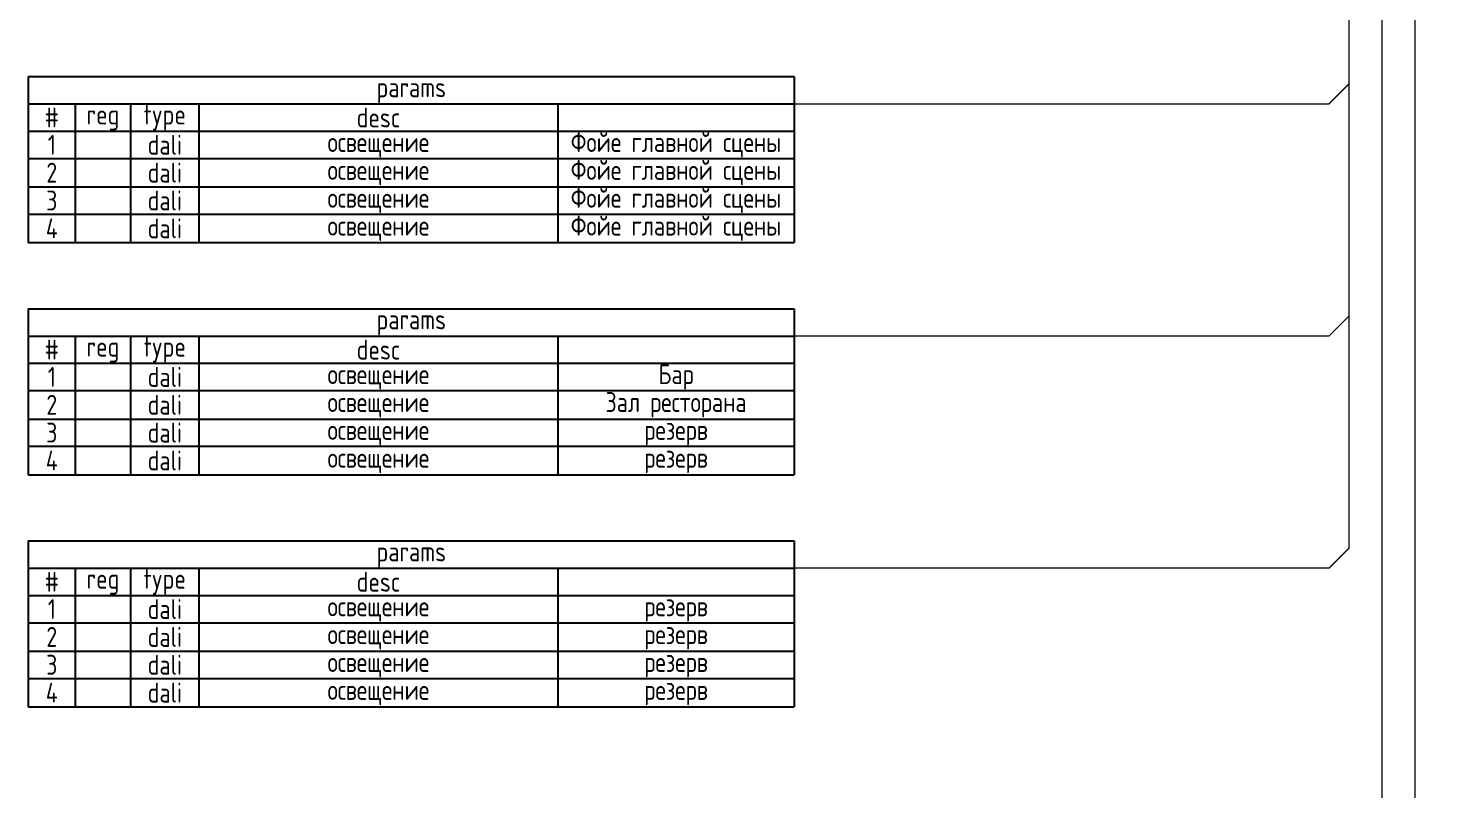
# Model space of a CAD drawing. Header units: inches. Extents: x -443 to 158, y -551 to 426.
# Drawn here: x -357.3 to -144, y -148.5 to -33.4 of the extents above; entities that cross this region are included whole.
import ezdxf

# ---------------------------------------------------------------- set-up
doc = ezdxf.new("R2010")
doc.units = ezdxf.units.IN
doc.header["$MEASUREMENT"] = 0
doc.styles.add('-ISOCPEUR-', font='ISOCPEUR.TTF', dxfattribs={"width": 0.8, "height": 2.5})

# ---------------------------------------------------------------- blocks, each defined once
blk = doc.blocks.new('*T41')
at = {"color": 0, "linetype": 'ByBlock', "lineweight": -2, "transparency": 16777216}
for p, q in [((0, 0), (115.72, 0)), ((0, 0), (0, -25.08)), ((115.72, 0), (115.72, -25.08)), ((0, -4.12), (115.72, -4.12)), ((7.11, -4.12), (7.11, -25.08)), ((15.47, -4.12), (15.47, -25.08)), ((25.79, -4.12), (25.79, -25.08)), ((80, -4.12), (80, -25.08)), ((0, -8.24), (115.72, -8.24)), ((0, -12.36), (115.72, -12.36)), ((0, -16.66), (115.72, -16.66)), ((0, -20.78), (115.72, -20.78)), ((0, -25.08), (115.72, -25.08))]:
    blk.add_line(p, q, dxfattribs=at)
at = {"color": 0, "transparency": 16777216, "char_height": 3, "attachment_point": 5, "style": '-ISOCPEUR-'}
for s, insert, width in [('params', (57.86, -2.06), 115.6024), ('type', (20.63, -6.18), 10.2032), ('#', (3.56, -6.18), 6.9929), ('reg', (11.29, -6.18), 8.2369), ('desc', (52.9, -6.18), 54.0869), ('{\\C256;Фойе главной сцены}', (97.86, -10.3), 35.6024), ('1', (3.56, -10.3), 6.9929), ('dali', (20.63, -10.3), 10.2032), ('освещение', (52.9, -10.3), 54.0869), ('{\\C256;Фойе главной сцены}', (97.86, -14.51), 35.6024), ('2', (3.56, -14.51), 6.9929), ('dali', (20.63, -14.51), 10.2032), ('освещение', (52.9, -14.51), 54.0869), ('{\\C256;Фойе главной сцены}', (97.86, -18.72), 35.6024), ('3', (3.56, -18.72), 6.9929), ('dali', (20.63, -18.72), 10.2032), ('освещение', (52.9, -18.72), 54.0869), ('{\\C256;Фойе главной сцены}', (97.86, -22.93), 35.6024), ('4', (3.56, -22.93), 6.9929), ('dali', (20.63, -22.93), 10.2032), ('освещение', (52.9, -22.93), 54.0869)]:
    blk.add_mtext(s, dxfattribs=dict(at, insert=insert, width=width))
blk = doc.blocks.new('*T46')
at = {"color": 0, "linetype": 'ByBlock', "lineweight": -2, "transparency": 16777216}
for p, q in [((0, 0), (115.72, 0)), ((0, 0), (0, -25.08)), ((115.72, 0), (115.72, -25.08)), ((0, -4.12), (115.72, -4.12)), ((7.11, -4.12), (7.11, -25.08)), ((15.47, -4.12), (15.47, -25.08)), ((25.79, -4.12), (25.79, -25.08)), ((80, -4.12), (80, -25.08)), ((0, -8.24), (115.72, -8.24)), ((0, -12.36), (115.72, -12.36)), ((0, -16.66), (115.72, -16.66)), ((0, -20.78), (115.72, -20.78)), ((0, -25.08), (115.72, -25.08))]:
    blk.add_line(p, q, dxfattribs=at)
at = {"color": 0, "transparency": 16777216, "char_height": 3, "attachment_point": 5, "style": '-ISOCPEUR-'}
for s, insert, width in [('params', (57.86, -2.06), 115.6024), ('type', (20.63, -6.18), 10.2032), ('#', (3.56, -6.18), 6.9929), ('reg', (11.29, -6.18), 8.2369), ('desc', (52.9, -6.18), 54.0869), ('{\\C256;Бар}', (97.86, -10.3), 35.6024), ('1', (3.56, -10.3), 6.9929), ('dali', (20.63, -10.3), 10.2032), ('освещение', (52.9, -10.3), 54.0869), ('{\\C256;Зал ресторана}', (97.86, -14.51), 35.6024), ('2', (3.56, -14.51), 6.9929), ('dali', (20.63, -14.51), 10.2032), ('освещение', (52.9, -14.51), 54.0869), ('3', (3.56, -18.72), 6.9929), ('dali', (20.63, -18.72), 10.2032), ('освещение', (52.9, -18.72), 54.0869), ('резерв', (97.86, -18.72), 35.6024), ('4', (3.56, -22.93), 6.9929), ('dali', (20.63, -22.93), 10.2032), ('освещение', (52.9, -22.93), 54.0869), ('резерв', (97.86, -22.93), 35.6024)]:
    blk.add_mtext(s, dxfattribs=dict(at, insert=insert, width=width))
blk = doc.blocks.new('*T45')
at = {"color": 0, "linetype": 'ByBlock', "lineweight": -2, "transparency": 16777216}
for p, q in [((0, 0), (115.72, 0)), ((0, 0), (0, -25.08)), ((115.72, 0), (115.72, -25.08)), ((0, -4.12), (115.72, -4.12)), ((7.11, -4.12), (7.11, -25.08)), ((15.47, -4.12), (15.47, -25.08)), ((25.79, -4.12), (25.79, -25.08)), ((80, -4.12), (80, -25.08)), ((0, -8.24), (115.72, -8.24)), ((0, -12.36), (115.72, -12.36)), ((0, -16.66), (115.72, -16.66)), ((0, -20.78), (115.72, -20.78)), ((0, -25.08), (115.72, -25.08))]:
    blk.add_line(p, q, dxfattribs=at)
at = {"color": 0, "transparency": 16777216, "char_height": 3, "attachment_point": 5, "style": '-ISOCPEUR-'}
for s, insert, width in [('params', (57.86, -2.06), 115.6024), ('type', (20.63, -6.18), 10.2032), ('#', (3.56, -6.18), 6.9929), ('reg', (11.29, -6.18), 8.2369), ('desc', (52.9, -6.18), 54.0869), ('1', (3.56, -10.3), 6.9929), ('dali', (20.63, -10.3), 10.2032), ('освещение', (52.9, -10.3), 54.0869), ('резерв', (97.86, -10.3), 35.6024), ('2', (3.56, -14.51), 6.9929), ('dali', (20.63, -14.51), 10.2032), ('освещение', (52.9, -14.51), 54.0869), ('резерв', (97.86, -14.51), 35.6024), ('3', (3.56, -18.72), 6.9929), ('dali', (20.63, -18.72), 10.2032), ('освещение', (52.9, -18.72), 54.0869), ('резерв', (97.86, -18.72), 35.6024), ('4', (3.56, -22.93), 6.9929), ('dali', (20.63, -22.93), 10.2032), ('освещение', (52.9, -22.93), 54.0869), ('резерв', (97.86, -22.93), 35.6024)]:
    blk.add_mtext(s, dxfattribs=dict(at, insert=insert, width=width))

msp = doc.modelspace()

# ---------------------------------------------------------------- linework, layer by layer
at = {"const_width": 0.2}
for points in [[(-104.34, 119.06), (-154.85, 119.06), (-157.85, 116.06), (-157.85, -111.99), (-160.85, -114.99), (-241.61, -114.99)], [(-104.34, 119.06), (-154.85, 119.06), (-157.85, 116.06), (-157.85, -76.91), (-160.85, -79.91), (-241.61, -79.91)], [(-104.34, 118.86), (-154.85, 119.05), (-157.85, 116.06), (-157.85, -41.83), (-160.85, -44.83), (-241.61, -44.83)], [(-202.85, -241.76), (-202.85, -234.76), (-199.85, -231.76), (-155.85, -231.76), (-152.85, -228.76), (-152.85, 112.24), (-149.85, 115.24), (-104.34, 115.24)], [(-202.85, -371.76), (-202.85, -364.76), (-199.85, -361.76), (-150.85, -361.76), (-147.85, -358.76), (-147.85, 112.24), (-144.85, 115.24), (-104.34, 115.24)]]:
    msp.add_lwpolyline(points, dxfattribs=at)

# ---------------------------------------------------------------- block references
for name, p in [('*T41', (-357.34, -40.71)), ('*T46', (-357.34, -75.79)), ('*T45', (-357.34, -110.87))]:
    msp.add_blockref(name, p)

doc.saveas('drawing.dxf')
